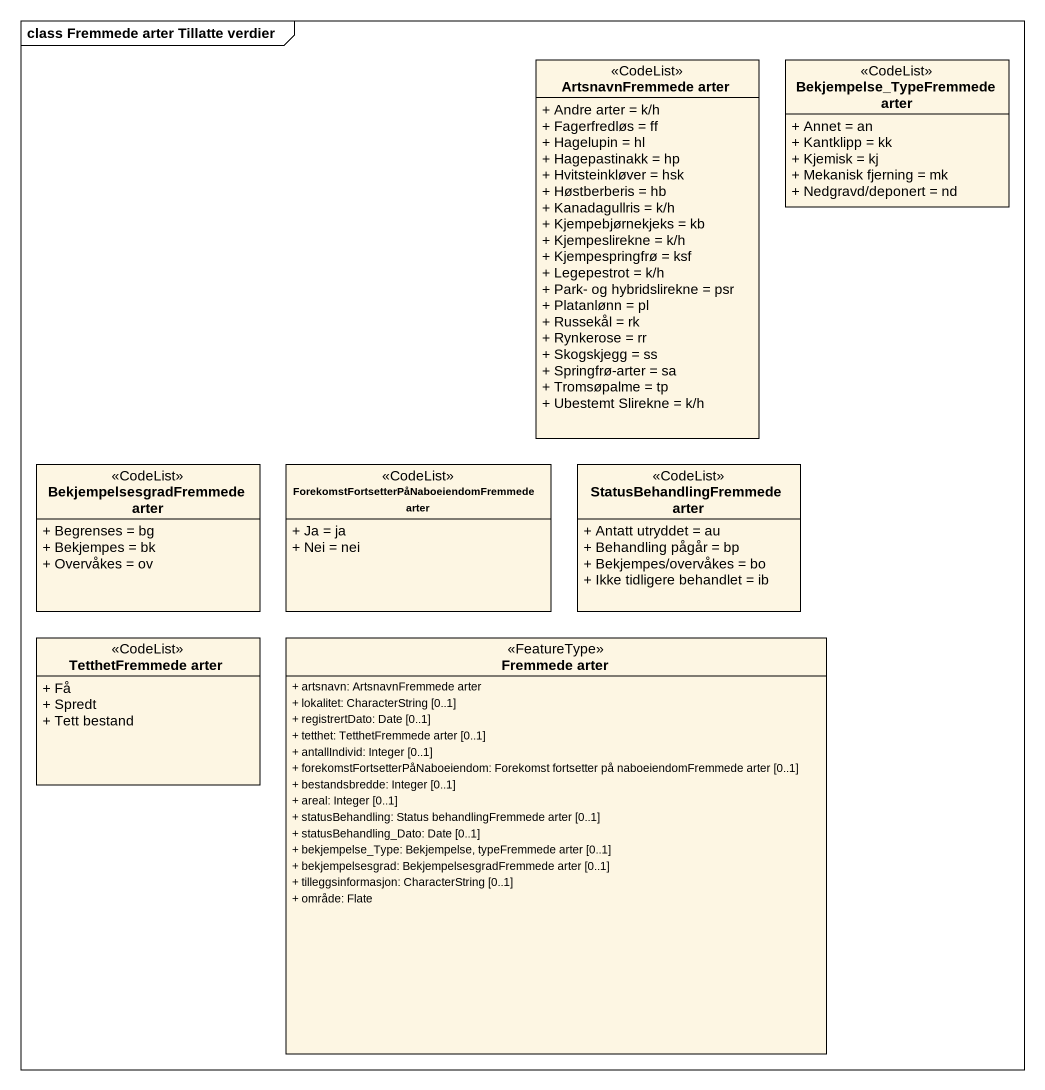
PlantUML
@startuml
mainframe class Fremmede arter Tillatte verdier
hide circle
hide empty members
skinparam classAttributeIconSize 0
class "ArtsnavnFremmede arter" as ArtsnavnFremmede_arter <<CodeList>> {
  + Andre arter = k/h
  + Fagerfredløs = ff
  + Hagelupin = hl
  + Hagepastinakk = hp
  + Hvitsteinkløver = hsk
  + Høstberberis = hb
  + Kanadagullris = k/h
  + Kjempebjørnekjeks = kb
  + Kjempeslirekne = k/h
  + Kjempespringfrø = ksf
  + Legepestrot = k/h
  + Park- og hybridslirekne = psr
  + Platanlønn = pl
  + Russekål = rk
  + Rynkerose = rr
  + Skogskjegg = ss
  + Springfrø-arter = sa
  + Tromsøpalme = tp
  + Ubestemt Slirekne = k/h
}
class "Bekjempelse_TypeFremmede arter" as Bekjempelse_TypeFremmede <<CodeList>> {
  + Annet = an
  + Kantklipp = kk
  + Kjemisk = kj
  + Mekanisk fjerning = mk
  + Nedgravd/deponert = nd
}
class "BekjempelsesgradFremmede arter" as BekjempelsesgradFremmede <<CodeList>> {
  + Begrenses = bg
  + Bekjempes = bk
  + Overvåkes = ov
}
class "ForekomstFortsetterPåNaboeiendomFremmede arter" as ForekomstFortsetterPåNaboeie <<CodeList>> {
  + Ja = ja
  + Nei = nei
}
class "StatusBehandlingFremmede arter" as StatusBehandlingFremmede <<CodeList>> {
  + Antatt utryddet = au
  + Behandling pågår = bp
  + Bekjempes/overvåkes = bo
  + Ikke tidligere behandlet = ib
}
class "TetthetFremmede arter" as TetthetFremmede_arter <<CodeList>> {
  + Få
  + Spredt
  + Tett bestand
}
class "Fremmede arter" as Fremmede_arter <<FeatureType>> {
  + artsnavn: ArtsnavnFremmede arter
  + lokalitet: CharacterString [0..1]
  + registrertDato: Date [0..1]
  + tetthet: TetthetFremmede arter [0..1]
  + antallIndivid: Integer [0..1]
  + forekomstFortsetterPåNaboeiendom: Forekomst fortsetter på naboeiendomFremmede arter [0..1]
  + bestandsbredde: Integer [0..1]
  + areal: Integer [0..1]
  + statusBehandling: Status behandlingFremmede arter [0..1]
  + statusBehandling_Dato: Date [0..1]
  + bekjempelse_Type: Bekjempelse, typeFremmede arter [0..1]
  + bekjempelsesgrad: BekjempelsesgradFremmede arter [0..1]
  + tilleggsinformasjon: CharacterString [0..1]
  + område: Flate
}
@enduml
